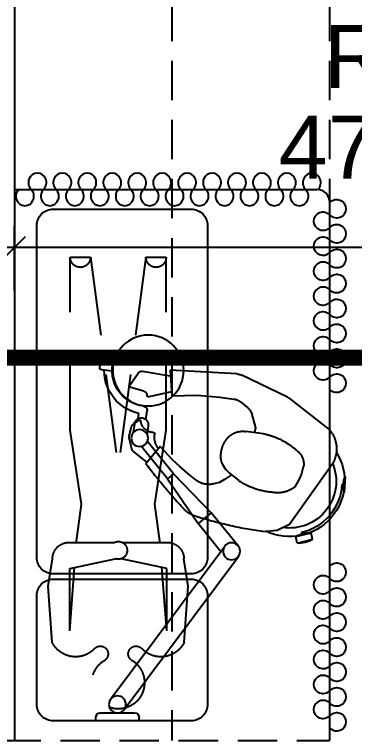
# Model space of a CAD drawing. Extents: x 6345096 to 6738923, y -6490958 to -6305885.
# Drawn here: x 6626118 to 6627412, y -6433189 to -6430422 of the extents above; entities that cross this region are included whole.
import ezdxf
from ezdxf.enums import TextEntityAlignment as Align

# ---------------------------------------------------------------- set-up
doc = ezdxf.new("R2010")
doc.units = 0
doc.header["$LTSCALE"] = 600
doc.header["$MEASUREMENT"] = 0
doc.header["$PDMODE"] = 35
doc.linetypes.add('DASHED', pattern=[0.75, 0.5, -0.25])
doc.linetypes.add('HIDDEN', pattern=[0.375, 0.25, -0.125])
doc.layers.get('0').update_dxf_attribs({"linetype": 'CONTINUOUS'})
doc.layers.get('Defpoints').update_dxf_attribs({"linetype": 'CONTINUOUS'})
for name, color, linetype in [('furniture', 33, 'CONTINUOUS'), ('HS', 251, 'CONTINUOUS'), ('Room Dim', 1, 'CONTINUOUS'), ('Sections', 10, 'CONTINUOUS'), ('TEXT', 6, 'CONTINUOUS'), ('Walls', 7, 'CONTINUOUS'), ('Working Dim', 5, 'CONTINUOUS')]:
    doc.layers.add(name, color=color, linetype=linetype)
doc.styles.add('ari', font='arial.ttf')
doc.styles.add('ARIAL', font='arial.ttf')
doc.dimstyles.new('int. dim', dxfattribs={"dimtxt": 200, "dimasz": 80, "dimexe": 80, "dimexo": 0, "dimgap": 70, "dimtad": 0, "dimdec": 0, "dimzin": 12, "dimdsep": 46, "dimtxsty": 'ari', "dimblk": 'OBLIQUE', "dimcen": 2, "dimdle": 80, "dimclrd": 256, "dimclre": 256, "dimclrt": 6, "dimadec": 0, "dimazin": 0, "dimtfac": 1, "dimtdec": 0, "dimtix": 1, "dimtmove": 2, "dimatfit": 3, "dimfxl": 1, "dimtolj": 1, "dimtzin": 0, "dimlwd": -1, "dimlwe": -1, "dimarcsym": 0})

# ---------------------------------------------------------------- blocks, each defined once
blk = doc.blocks.new('A$C3D630BD9')
at = {"layer": 'furniture', "color": 8}
for p, q in [((-363.1, 0), (-363.1, -12.8)), ((-198.1, 0), (-198.1, -12.8)), ((-345.9, -30), (-215.2, -30)), ((-254.5, -43.1), (179.9, -626.7)), ((-306.6, -81.9), (127.7, -665.5)), ((113.2, -644.5), (26.2, -751.8)), ((179, -666.6), (76.7, -792.7)), ((404.2, -677.6), (398.2, -701.8)), ((404.2, -677.6), (462.4, -691.8)), ((398.2, -701.8), (456.5, -716.1)), ((419.2, -717.1), (421.5, -707.4)), ((462.4, -691.8), (456.5, -716.1)), ((-90, -922.7), (26.2, -751.8)), ((76.7, -792.7), (26.2, -751.8)), ((-66.7, -941.6), (76.7, -792.7)), ((585.8, -930.6), (582.8, -870.7)), ((574.2, -900.4), (584.2, -899.9)), ((-90, -922.7), (-190.1, -1046.1)), ((-66.7, -941.6), (-90, -922.7)), ((-66.7, -941.6), (-166.8, -1065)), ((-216.3, -1131), (-220.4, -1098.8)), ((-163.5, -1124.3), (-167.6, -1092.1)), ((-202, -1151.4), (-199.5, -1171.5)), ((-172.3, -1147.6), (-167.9, -1181.9)), ((-347.9, -1345.4), (-344.6, -1370.9)), ((-300.8, -1332.2), (-341.7, -1337.4)), ((-295.8, -1371.9), (-336.6, -1377.1))]:
    blk.add_line(p, q, dxfattribs=at)
at = {"layer": 'furniture', "color": 8, "linetype": 'DASHED'}
for p, q in [((-529.2, -298.8), (-544.3, -513.3)), ((-26.3, -298.8), (-11.2, -513.3)), ((-462.4, -342.6), (-444.2, -584.9)), ((-462.4, -342.6), (-462.4, -581)), ((-93.1, -342.6), (-111.3, -584.9)), ((-93.1, -342.6), (-93.1, -581)), ((-544.3, -513.3), (-527.7, -617.4)), ((-11.2, -513.3), (-27.7, -617.4)), ((-462.4, -581), (-289, -617.5)), ((-93.1, -581), (-266.2, -617.4)), ((-465.2, -679.9), (-292.3, -679.9)), ((-438.1, -675.2), (-417.3, -825.3)), ((-262.7, -679.9), (-90.2, -679.9)), ((-117.4, -675.2), (-138.2, -825.3)), ((-417.3, -825.3), (-460.9, -1107.3)), ((-138.2, -825.3), (-94.6, -1107.3)), ((-382.8, -1766.6), (-277.7, -963)), ((-172.7, -1766.6), (-277.7, -963)), ((-460.9, -1107.3), (-460.9, -1766.6)), ((-94.6, -1107.3), (-94.6, -1766.6)), ((-460.9, -1766.6), (-382.8, -1766.6)), ((-172.7, -1766.6), (-94.6, -1766.6))]:
    blk.add_line(p, q, dxfattribs=at)
at = {"layer": 'furniture', "color": 8}
for points in [[(-525, 0, 0.414214), (-587.5, -62.5), (-587.5, -477.5, 0.414214), (-525, -540), (0, -540, 0.414214), (62.5, -477.5), (62.5, -62.5, 0.414214), (0, 0)], [(-525, -1950), (0, -1950, 0.414214), (62.5, -1887.5), (62.5, -622.5, 0.414214), (0, -560), (-525, -560, 0.414214), (-587.5, -622.5), (-587.5, -1887.5, 0.414214)]]:
    blk.add_lwpolyline(points, format="xyb", close=True, dxfattribs=at)
at = {"layer": 'furniture', "color": 8, "linetype": 'DASHED'}
for points in [[(154.2, -937.9), (126.8, -919.7), (107.9, -908.6), (86.6, -903.2, 0.246109), (14.4, -920.5), (12.6, -922), (-12.4, -942), (-43.7, -969.4), (-71.1, -995), (-100.7, -1026.5), (-118.3, -1045.1), (-172.6, -979.8, -0.025572), (-28.1, -807.4, -0.12826), (14.5, -780.2, -0.043408), (272.4, -721.1), (327.1, -726.8), (374.7, -749.7), (539.2, -982, -0.327906), (523.7, -1112.1), (514.9, -1119.3), (375.8, -1228.2, -0.054318), (366.6, -1233.9), (193.1, -1317.1, -0.097498), (174.4, -1321.9), (-80.5, -1336.8), (-73.9, -1238.9), (22.4, -1241.5), (109.5, -1233.6), (162.7, -1226.4, 0.141399), (188.1, -1215.2), (215.2, -1192.5, 0.153306), (231.3, -1167.3), (245.2, -1116.1), (241, -1099.1)], [(181.8, -914.8, -0.128062), (310.7, -870.4, -0.215717), (395.8, -891.9), (411.7, -918.6), (420.2, -938.9), (428, -968.9, -0.242433), (408.5, -1024.6, -0.136513), (275.8, -1094.3), (207.8, -1102.7, -0.297129), (130.8, -1067.4, -0.138986), (113.2, -1011.8, -0.105167), (118.5, -979.7), (129.6, -960.8), (146.5, -944.2), (181.9, -915.2)], [(-168.3, -985.2), (-220.7, -1027.8, 0.166504), (-225.8, -1036), (-235.5, -1077.5, 0.116666), (-235.5, -1084.4), (-226.7, -1121, 0.181583), (-220.8, -1129.7), (-199.3, -1144.9, 0.566275), (-191.5, -1141.5, -0.372711), (-143.5, -1098.5, 0.458371), (-138.7, -1092.7, -0.210622), (-124.6, -1037.4)], [(-75.2, -1253.3), (-161, -1234.6, 0.445833), (-168, -1239.6), (-168.2, -1241.8, -0.30427), (-180.6, -1256.5), (-229.9, -1270.7, 0.509983), (-233.1, -1279.5), (-202.2, -1324.9, 0.292523), (-185.1, -1332.3), (-79.3, -1314.7)]]:
    blk.add_lwpolyline(points, format="xyb", dxfattribs=at)
at = {"layer": 'furniture', "color": 8}
for centre, radius in [((-280.6, -62.5), 32.5), ((153.8, -646.1), 32.5), ((-196.3, -1077.6), 32.1), ((-163.5, -1334.9), 135)]:
    blk.add_circle(centre, radius, dxfattribs=at)
for centre, radius, start, end in [((-345.9, -12.8), 17.2, 180, 270), ((-215.2, -12.8), 17.2, 270, 0), ((412.5, -769.7), 92.5, 57.3383, 95.1876), ((374.6, -912.1), 210, 328.0454, 115.3788), ((448.1, -624), 92.5, 237.3383, 275.1876), ((374.6, -912.1), 200, 3.334, 77.096), ((374.6, -912.1), 177.5, 337.2572, 98.7334), ((671.7, -896.2), 92.5, 164.0092, 201.8585), ((-189.9, -1127.7), 26.6, 187.2598, 7.2598), ((-163.5, -1334.9), 167.3, 102.4038, 180.3938), ((-182.8, -1183.8), 15, 277.2598, 7.2598), ((-163.5, -1334.9), 137.3, 97.2598, 195.6358), ((-340.8, -1344.5), 7.13, 97.2598, 187.2598), ((-337.5, -1370), 7.13, 187.2598, 277.2598)]:
    blk.add_arc(centre, radius, start, end, dxfattribs=at)
at = {"layer": 'furniture', "color": 8, "linetype": 'DASHED'}
for centre, radius, start, end in [((-277.7, -145.2), 100, 299.3037, 240.6963), ((-440.3, -343.1), 99.3, 41.5304, 153.4892), ((-345.8, -255.1), 29.7, 240.8997, 49.9563), ((-209.7, -255.1), 29.7, 130.0437, 299.1003), ((-115.2, -343.1), 99.3, 26.5108, 131.4884), ((-337.8, -240.5), 46.3, 217.5254, 241.0495), ((-217.7, -240.5), 46.3, 298.9505, 322.4746), ((-465.2, -617.4), 62.5, 180, 270), ((-277.5, -649.4), 33.9, 244.0747, 109.7625), ((-90.2, -617.4), 62.5, 270, 0), ((-421.9, -1766.6), 38.4, 0, 180), ((-133.6, -1766.6), 38.4, 0, 180)]:
    blk.add_arc(centre, radius, start, end, dxfattribs=at)
blk = doc.blocks.new('A$C599E3A40')
at = {"layer": 'furniture', "color": 8}
for p, q in [((0, 0), (-2050, 0)), ((-2100, -1200.5), (-2100, -50))]:
    blk.add_line(p, q, dxfattribs=at)
blk.add_arc((-2050, -50), 50, 90, 180, dxfattribs=at)
for centre, major_axis, start_param, end_param in [((-2026.3, 26.1), (0, -36), 7.043597, 11.805959), ((-1931.3, 26.1), (0, -36), 7.043597, 11.805959), ((-1836.3, 26.1), (0, -36), 7.043597, 11.805959), ((-1741.3, 26.1), (0, -36), 7.043597, 11.805959), ((-1646.4, 26.1), (0, -36), 7.043597, 11.805959), ((-1551.4, 26.1), (0, -36), 7.043597, 11.805959), ((-1456.4, 26.1), (0, -36), 7.043597, 11.805959), ((-1361.4, 26.1), (0, -36), 7.043597, 11.805959), ((-640.9, 26.1), (0, -36), 7.043597, 11.805959), ((-545.9, 26.1), (0, -36), 7.043597, 11.805959), ((-450.9, 26.1), (0, -36), 7.043597, 11.805959), ((-355.9, 26.1), (0, -36), 7.043597, 11.805959), ((-261, 26.1), (0, -36), 7.043597, 11.805959), ((-166, 26.1), (0, -36), 7.043597, 11.805959), ((-71, 26.1), (0, -36), 7.043597, 11.805959), ((-1978.8, -26.1), (0, -36), 10.185189, 14.947552), ((-1883.8, -26.1), (0, -36), 10.185189, 14.947552), ((-1788.8, -26.1), (0, -36), 10.185189, 14.947552), ((-1693.8, -26.1), (0, -36), 10.185189, 14.947552), ((-1598.9, -26.1), (0, -36), 10.185189, 14.947552), ((-1503.9, -26.1), (0, -36), 10.185189, 14.947552), ((-1408.9, -26.1), (0, -36), 10.185189, 14.947552), ((-593.4, -26.1), (0, -36), 10.185189, 14.947552), ((-498.4, -26.1), (0, -36), 10.185189, 14.947552), ((-403.4, -26.1), (0, -36), 10.185189, 14.947552), ((-308.5, -26.1), (0, -36), 10.185189, 14.947552), ((-213.5, -26.1), (0, -36), 10.185189, 14.947552), ((-118.5, -26.1), (0, -36), 10.185189, 14.947552), ((-2126.1, -68.7), (36, 0), 7.043597, 11.805959), ((-2073.9, -116.2), (36, 0), 10.185189, 14.947552), ((-2126.1, -163.7), (36, 0), 7.043597, 11.805959), ((-2073.9, -211.2), (36, 0), 10.185189, 14.947552), ((-2126.1, -258.7), (36, 0), 7.043597, 11.805959), ((-2073.9, -306.2), (36, 0), 10.185189, 14.947552), ((-2126.1, -353.6), (36, 0), 7.043597, 11.805959), ((-2073.9, -401.1), (36, 0), 10.185189, 14.947552), ((-2126.1, -448.6), (36, 0), 7.043597, 11.805959), ((-2073.9, -496.1), (36, 0), 10.185189, 14.947552), ((-2126.1, -543.6), (36, 0), 7.043597, 11.805959), ((-2073.9, -591.1), (36, 0), 10.185189, 14.947552), ((-2126.1, -638.6), (36, 0), 7.043597, 11.805959), ((-2073.9, -686.1), (36, 0), 10.185189, 14.947552), ((-2126.1, -733.6), (36, 0), 7.043597, 11.805959), ((-2073.9, -781), (36, 0), 10.185189, 14.947552), ((-2126.1, -828.5), (36, 0), 7.043597, 11.805959), ((-2073.9, -876), (36, 0), 10.185189, 14.947552), ((-2126.1, -923.5), (36, 0), 7.043597, 11.805959), ((-2073.9, -971), (36, 0), 10.185189, 14.947552), ((-2126.1, -1018.5), (36, 0), 7.043597, 11.805959), ((-2073.9, -1066), (36, 0), 10.185189, 14.947552), ((-2126.1, -1113.5), (36, 0), 7.043597, 11.805959), ((-2073.9, -1160.9), (36, 0), 10.185189, 14.947552)]:
    blk.add_ellipse(centre, major_axis=major_axis, ratio=0.956121, start_param=start_param, end_param=end_param, dxfattribs=at)
blk = doc.blocks.new('_Oblique')
at = {"color": 0, "linetype": 'ByBlock', "lineweight": -2}
blk.add_line((-0.5, -0.5), (0.5, 0.5), dxfattribs=at)
blk = doc.blocks.new('*D2194')
at = {"layer": 'Defpoints', "color": 0, "transparency": 16777216}
for p in [(6626117.5, -6431309.2), (6626117.5, -6431473.8, 5.1), (6630847.5, -6431473.8, 5.1)]:
    blk.add_point(p, dxfattribs=at)
at = {"layer": 'Working Dim', "transparency": 16777216}
for p, q in [((6626117.5, -6431473.8), (6626117.5, -6431229.2)), ((6630847.5, -6431473.8), (6630847.5, -6431229.2)), ((6626037.5, -6431309.2), (6628110.2, -6431309.2)), ((6630927.5, -6431309.2), (6628854.9, -6431309.2))]:
    blk.add_line(p, q, dxfattribs=at)
at = {"layer": 'Working Dim', "transparency": 16777216, "xscale": 80, "yscale": 80, "zscale": 80, "rotation": 180}
blk.add_blockref('_Oblique', (6626117.5, -6431309.2), dxfattribs=at)
at = {"layer": 'Working Dim', "transparency": 16777216, "xscale": 80, "yscale": 80, "zscale": 80}
blk.add_blockref('_Oblique', (6630847.5, -6431309.2), dxfattribs=at)
at = {"layer": 'Working Dim', "color": 6, "transparency": 16777216, "insert": (6628482.5, -6431309.2), "char_height": 200, "attachment_point": 5, "style": 'ari'}
blk.add_mtext('\\A1;4730', dxfattribs=at)
blk = doc.blocks.new('A$C2CD672AE')
at = {"layer": 'Walls', "color": 8, "linetype": 'HIDDEN'}
for p, q in [((96397.1, 26950.1), (96397.1, 23235.2)), ((96997.1, 26950.1), (96997.1, 23235.2)), ((93498.1, 23235.2), (96997.1, 23235.2))]:
    blk.add_line(p, q, dxfattribs=at)

msp = doc.modelspace()

# ---------------------------------------------------------------- linework, layer by layer
at = {"layer": 'Sections', "linetype": 'DASHED', "lineweight": 0, "ltscale": 2, "const_width": 60, "flags": 128}
msp.add_lwpolyline([(6654551.252, -6431729.833), (6655099.12, -6430597.18), (6655099.12, -6431729.833), (6529675.592, -6431729.833), (6529675.592, -6430597.18), (6530223.46, -6431729.833)], dxfattribs=at)
at = {"layer": 'Walls'}
msp.add_line((6626117.541, -6429473.794, -2.848), (6626117.541, -6433188.792, -2.848), dxfattribs=at)

# ---------------------------------------------------------------- block references
at = {"layer": 'furniture', "color": 3, "rotation": 270}
msp.add_blockref('A$C599E3A40', (6627318.041, -6433188.794, -2.168), dxfattribs=at)
at = {"layer": 'furniture', "xscale": -1, "rotation": 180}
msp.add_blockref('A$C3D630BD9', (6626789.96, -6433113.792, -2.168), dxfattribs=at)
at = {"layer": 'HS'}
msp.add_blockref('A$C2CD672AE', (6530319.294, -6456423.902, 8.17), dxfattribs=at)

# ---------------------------------------------------------------- texts
at = {"layer": 'Room Dim', "style": 'ARIAL'}
msp.add_text('4730 x 3715', height=240, dxfattribs=at).set_placement((6628045.961, -6431047.055, -2.168), align=Align.CENTER)
at = {"layer": 'TEXT', "color": 7, "style": 'ARIAL'}
msp.add_text('ROOM - 3', height=240, dxfattribs=at).set_placement((6628059.058, -6430702.376, -2.168), align=Align.CENTER)

# ---------------------------------------------------------------- dimensions: what is measured, and where the dimension line sits
at = {"layer": 'Working Dim'}
dim = msp.add_linear_dim(base=(6626117.541, -6431309.23, -2.848), p1=(6630847.542, -6431473.811, 2.283), p2=(6626117.541, -6431473.811, 2.283), angle=180, dimstyle='int. dim', override={"dimtxt": 200}, dxfattribs=at)
dim.commit()
dim.dimension.update_dxf_attribs({"geometry": '*D2194', "text_midpoint": (6628482.541, -6431309.23, -2.848)})

doc.saveas('drawing.dxf')
